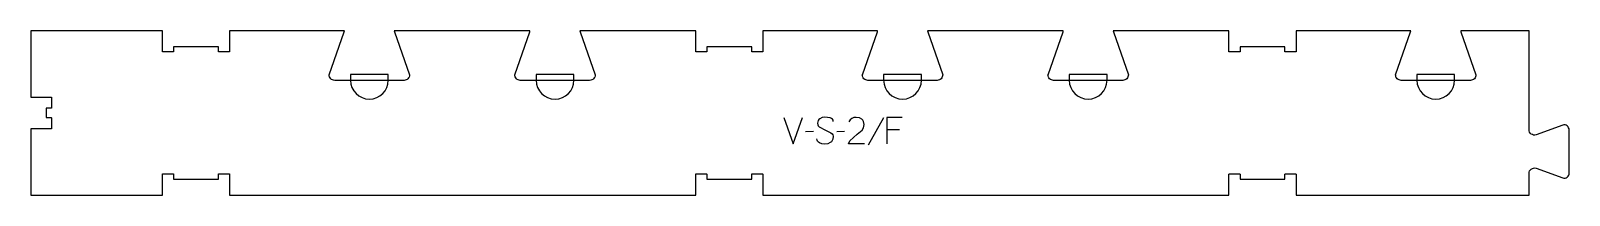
# Model space of a CAD drawing. Header units: millimetres. Extents: x -846 to 885, y -88 to 98.
import ezdxf

# ---------------------------------------------------------------- set-up
doc = ezdxf.new("R2010")
doc.units = ezdxf.units.MM
for name, color, linetype, true_color in [('1_ANYTOOL_1MMDEEP_LABELS_S', 2, 'Continuous', 0xffff00), ('4_ANYTOOL_CUTTHROUGH_OUTSI', 5, 'Continuous', 0x0000ff), ('5_ANYTOOL_HALF_MILL_9MM_IN', 3, 'Continuous', 0x00ff00)]:
    doc.layers.add(name, color=color, linetype=linetype, true_color=true_color)

msp = doc.modelspace()

# ---------------------------------------------------------------- linework, layer by layer
at = {"layer": '1_ANYTOOL_1MMDEEP_LABELS_S'}
for p, q in [((34.4, -16.1), (25.6, -16.2)), ((69.5, -16.1), (60.7, -16.2)), ((113.3, -0.5), (96.1, -31.2)), ((131.4, -14), (116.9, -14))]:
    msp.add_line(p, q, dxfattribs=at)
for points in [[(1.3, 0), (11.7, -30), (22.2, 0)], [(56.7, -4.6), (56.5, -3.2), (55.8, -2.1), (54.8, -1.2), (53.4, -0.6), (47.3, 0.3), (44.3, -0.1), (41.7, -1.5), (40.6, -2.5), (39.8, -3.7), (39.3, -5.1), (39.2, -6.7), (39.3, -8.3), (39.9, -9.7), (40.8, -10.8), (48.2, -14.6), (54.2, -17.5), (55.4, -18.5), (56.2, -19.7), (56.6, -21.2), (56.3, -24.7), (55.7, -26.2), (54.7, -27.5), (53.4, -28.5), (50.5, -29.9), (47.2, -30.3), (44.1, -30), (41.2, -28.8), (40, -27.9), (39.1, -26.8), (38.6, -25.6), (38.4, -24.1)], [(92.1, -30), (73.8, -29.9), (75.3, -26.5), (83.8, -19.1), (89.2, -14.4), (91, -11.6), (91.6, -8.2), (91, -4.7), (90.2, -3.3), (89.1, -2.1), (86.2, -0.5), (82.7, 0), (79.9, -0.3), (77.6, -1.3), (75.7, -2.9), (74.2, -5.1)], [(134.5, 0), (116.9, 0), (116.9, -30)]]:
    msp.add_lwpolyline(points, dxfattribs=at)
at = {"layer": '4_ANYTOOL_CUTTHROUGH_OUTSI'}
msp.add_lwpolyline([(839.8, -13.7), (839.8, 97.7), (763, 97.7), (763.2, 96.3), (780.1, 48), (780.1, 47.9, -0.414214), (773.9, 41.7), (695.9, 41.7, -0.414214), (689.6, 47.9), (689.6, 48), (706.5, 96.3), (706.8, 97.7), (577.6, 97.7), (577.6, 73.9, -0.414214), (577.3, 73.7), (565.3, 73.7, -0.414214), (565.1, 73.9), (565.1, 79.7), (514.6, 79.7), (514.6, 73.9, -0.414214), (514.3, 73.7), (502.3, 73.7, -0.414214), (502.1, 73.9), (502.1, 97.7), (371.8, 97.7), (372, 96.3), (388.9, 48), (388.9, 47.9, -0.414214), (382.7, 41.7), (304.7, 41.7, -0.414214), (298.4, 47.9), (298.5, 48), (315.4, 96.3), (315.6, 97.7), (162.9, 97.7), (163.1, 96.3), (180, 48), (180, 47.9, -0.414214), (173.8, 41.7), (95.8, 41.7, -0.414214), (89.5, 47.9), (89.6, 48), (106.5, 96.3), (106.7, 97.7), (-22.5, 97.7), (-22.5, 73.9, -0.414214), (-22.8, 73.7), (-34.8, 73.7, -0.414214), (-35, 73.9), (-35, 79.7), (-85.5, 79.7), (-85.5, 73.9, -0.414214), (-85.8, 73.7), (-97.8, 73.7, -0.414214), (-98, 73.9), (-98, 97.7), (-228.3, 97.7), (-228, 96.3), (-211.2, 48), (-211.1, 47.9, -0.414214), (-217.4, 41.7), (-295.4, 41.7, -0.414214), (-301.6, 47.9), (-301.6, 48), (-284.7, 96.3), (-284.5, 97.7), (-437.2, 97.7), (-437, 96.3), (-420.1, 48), (-420, 47.9, -0.414214), (-426.3, 41.7), (-504.3, 41.7, -0.414214), (-510.5, 47.9), (-510.5, 48), (-493.6, 96.3), (-493.4, 97.7), (-622.6, 97.7), (-622.6, 73.9, -0.414214), (-622.9, 73.7), (-634.9, 73.7, -0.414214), (-635.1, 73.9), (-635.1, 79.7), (-685.6, 79.7), (-685.6, 73.9, -0.414214), (-685.9, 73.7), (-697.9, 73.7, -0.414214), (-698.1, 73.9), (-698.1, 97.7), (-846.3, 97.7), (-846.3, 22.7), (-823.3, 22.7, -0.414214), (-823, 22.4), (-823, 10.4, -0.414214), (-823.3, 10.2), (-829, 10.2), (-829, -0.3), (-823.3, -0.3, -0.414214), (-823, -0.6), (-823, -12.6, -0.414214), (-823.3, -12.8), (-846.3, -12.8), (-846.3, -87.8), (-698.1, -87.8), (-698.1, -64.1, -0.414214), (-697.9, -63.8), (-685.9, -63.8, -0.414214), (-685.6, -64.1), (-685.6, -69.8), (-635.1, -69.8), (-635.1, -64.1, -0.414214), (-634.9, -63.8), (-622.9, -63.8, -0.414214), (-622.6, -64.1), (-622.6, -87.8), (-98, -87.8), (-98, -64.1, -0.414214), (-97.8, -63.8), (-85.8, -63.8, -0.414214), (-85.5, -64.1), (-85.5, -69.8), (-35, -69.8), (-35, -64.1, -0.414214), (-34.8, -63.8), (-22.8, -63.8, -0.414214), (-22.5, -64.1), (-22.5, -87.8), (502.1, -87.8), (502.1, -64.1, -0.414214), (502.3, -63.8), (514.3, -63.8, -0.414214), (514.6, -64.1), (514.6, -69.8), (565.1, -69.8), (565.1, -64.1, -0.414214), (565.3, -63.8), (577.3, -63.8, -0.414214), (577.6, -64.1), (577.6, -87.8), (839.8, -87.8), (839.8, -63.2, -0.502397), (847.9, -57.3, -0.015604), (847.9, -57.3), (877.7, -68.3, 0.501976), (885, -62.7), (885, -14.2, 0.501971), (877.7, -8.7), (847.9, -19.7, -0.015608), (847.9, -19.7, -0.502397)], format="xyb", close=True, dxfattribs=at)
at = {"layer": '5_ANYTOOL_HALF_MILL_9MM_IN'}
for points in [[(-486.5, 41.9, 1), (-444, 41.9), (-444, 48.2), (-486.5, 48.2)], [(-277.6, 41.9, 1), (-235.1, 41.9), (-235.1, 48.2), (-277.6, 48.2)], [(113.5, 41.9, 1), (156, 41.9), (156, 48.2), (113.5, 48.2)], [(322.4, 41.9, 1), (364.9, 41.9), (364.9, 48.2), (322.4, 48.2)], [(713.6, 41.9, 1), (756.1, 41.9), (756.1, 48.2), (713.6, 48.2)]]:
    msp.add_lwpolyline(points, format="xyb", close=True, dxfattribs=at)

doc.saveas('drawing.dxf')
